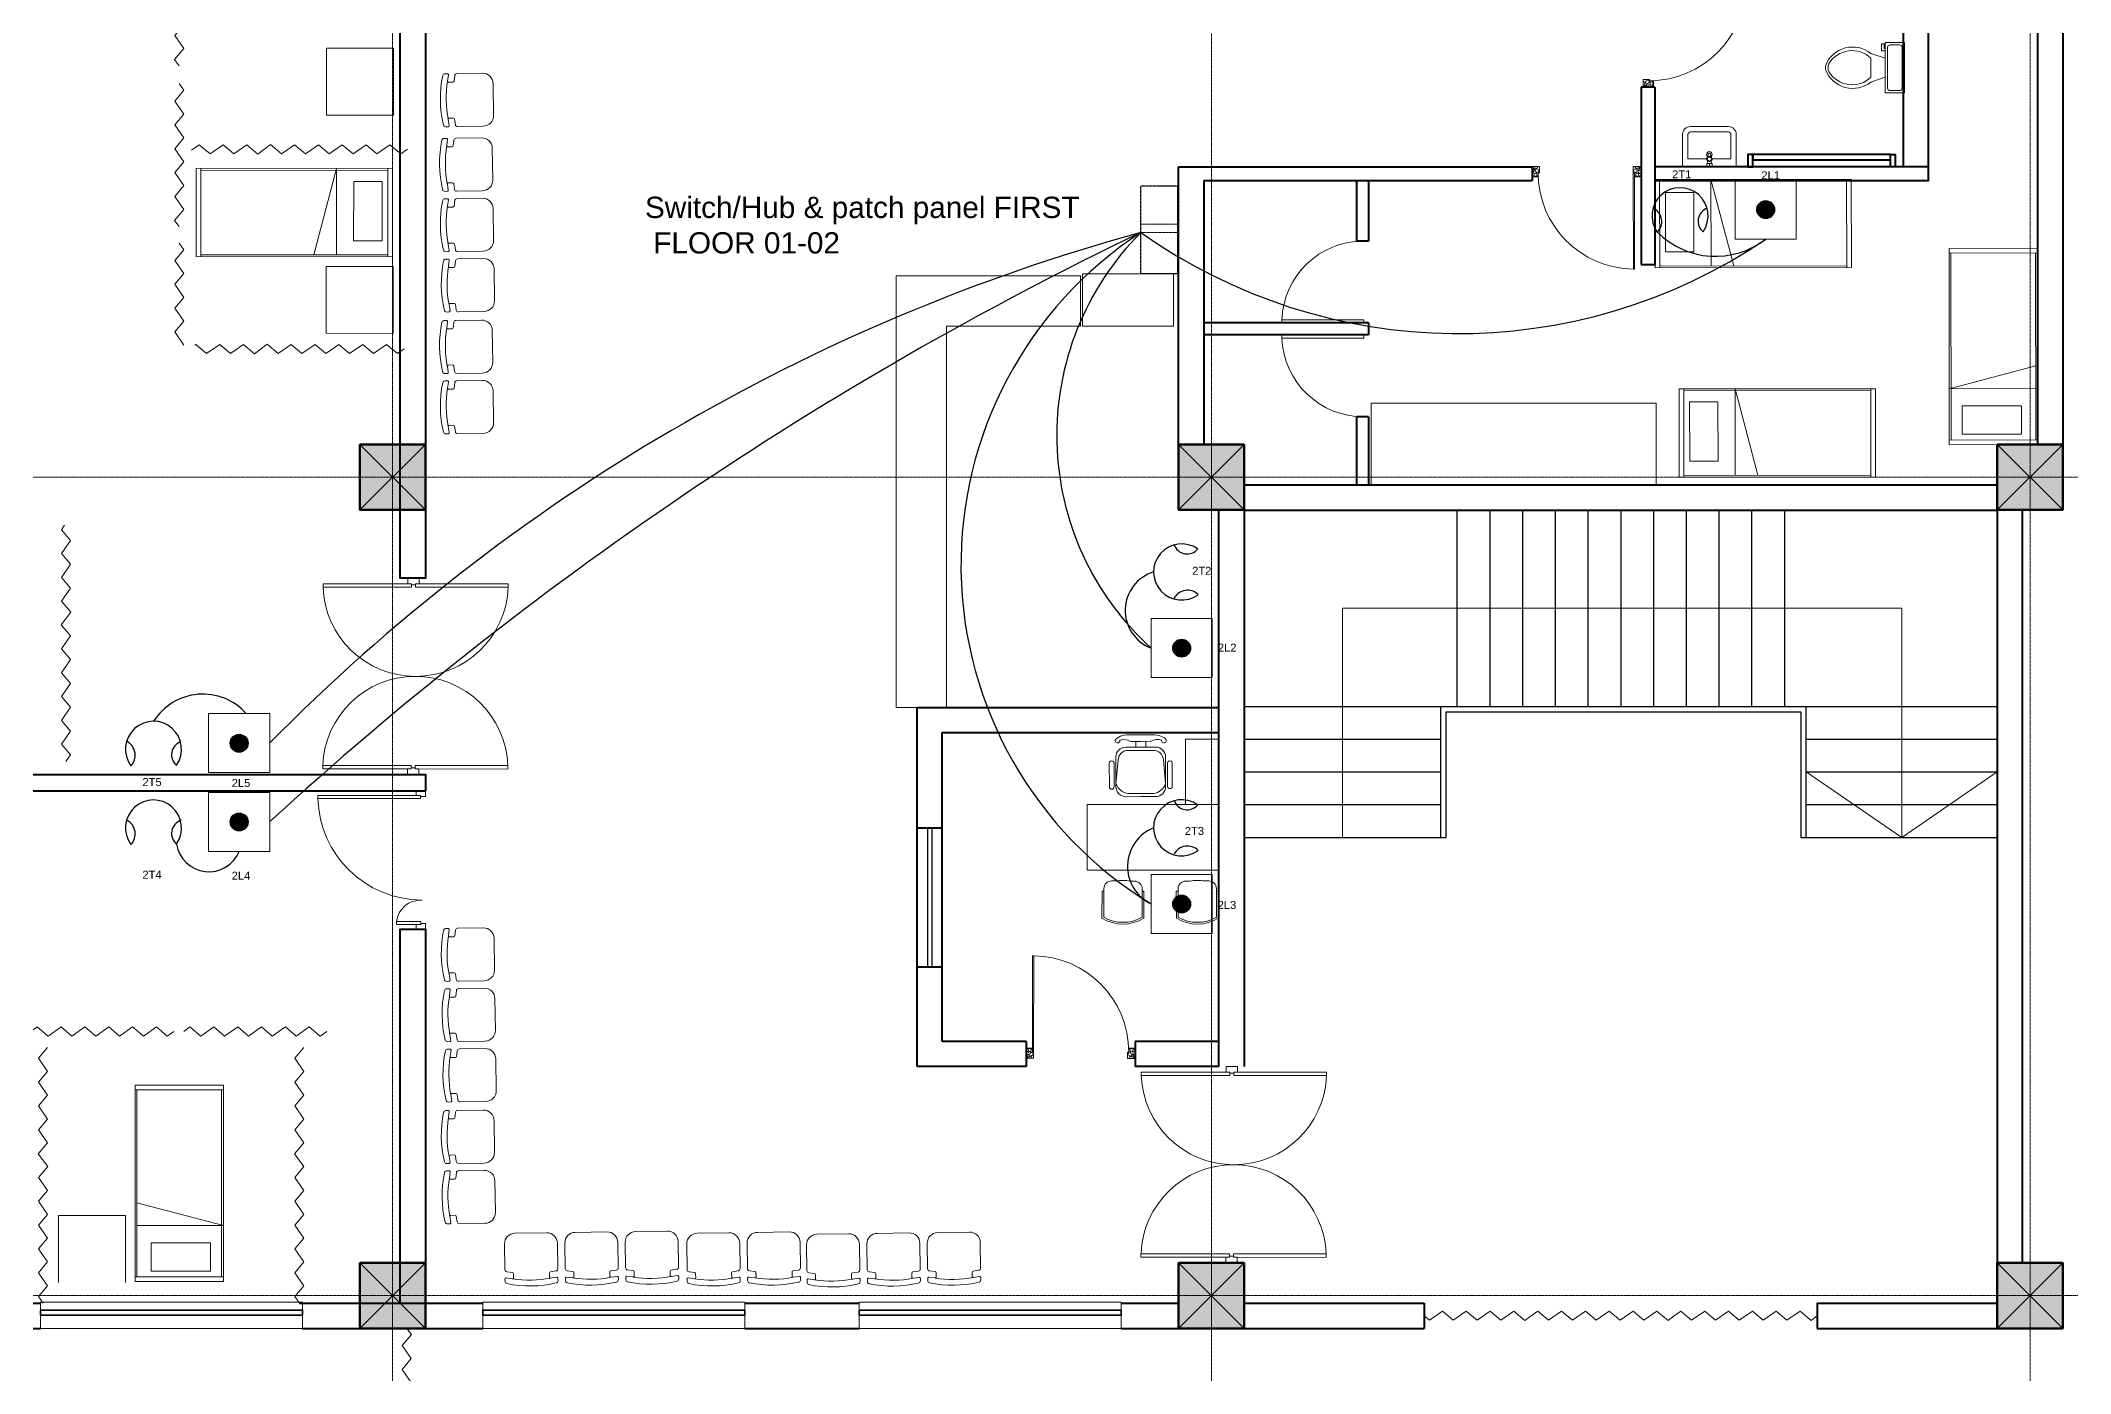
# Model space of a CAD drawing. Header units: millimetres. Extents: x 2402294 to 3337895, y 3394997 to 3969149.
# Drawn here: x 2511335 to 2529930, y 3749619 to 3761833 of the extents above; entities that cross this region are included whole.
import ezdxf

# ---------------------------------------------------------------- set-up
doc = ezdxf.new("R2010")
doc.units = ezdxf.units.MM
doc.header["$MEASUREMENT"] = 0
doc.linetypes.add('CENTER', pattern=[2, 1.25, -0.25, 0.25, -0.25])
doc.linetypes.add('DASHED', pattern=[0.75, 0.5, -0.25])
for name, color, linetype, lineweight in [('0newfurnture', 30, 'Continuous', 15), ('centreline', 52, 'CENTER', 5), ('Column-0.5', 14, 'Continuous', 50), ('door', 41, 'Continuous', 5), ('Door Opening-0.09', 253, 'Continuous', 9), ('elect text', 2, 'Continuous', 50), ('furniture', 34, 'Continuous', 15), ('Furniture Hospital-0.09', 44, 'Continuous', 9), ('Hatch', 9, 'Continuous', 9), ('hidden lines', 205, 'DASHED', 5), ('LAN', 60, 'Continuous', 25), ('Sill Level', 140, 'Continuous', 20), ('stairs', 6, 'Continuous', 25), ('Telephone points', 53, 'Continuous', 15), ('WALL 0.2', 7, 'Continuous', 20), ('wall 0.4', 7, 'Continuous', 40), ('WINDOW', 152, 'Continuous', 30), ('Windows Plan', 152, 'Continuous', 35)]:
    doc.layers.add(name, color=color, linetype=linetype, lineweight=lineweight)
doc.layers.add('LAN Switch', color=110, linetype='CENTER')
doc.styles.get("Standard").update_dxf_attribs({"font": 'arial.ttf'})
doc.linetypes.add('ZIGZAG', pattern='A,0.0001,-0.2,[131,ltypeshp.shx,S=0.2,R=0,X=-0.2,Y=0],-0.4,[131,ltypeshp.shx,S=0.2,R=180,X=0.2,Y=0],-0.2', length=0.8001)

# ---------------------------------------------------------------- blocks, each defined once
blk = doc.blocks.new('2ft column')
at = {"layer": 'Hatch', "ltscale": 5}
h = blk.add_hatch(color=256, dxfattribs=at)
h.dxf.hatch_style = 1
h.paths.add_polyline_path([(2207385, 4176559), (2207985, 4176559), (2207985, 4175959), (2207385, 4175959)])
at = {"layer": 'Column-0.5', "ltscale": 5}
blk.add_lwpolyline([(2207385, 4176559), (2207985, 4176559), (2207985, 4175959), (2207385, 4175959)], close=True, dxfattribs=at)
at = {"layer": 'Defpoints', "ltscale": 5}
for points in [[(2207985, 4176559), (2207385, 4175959)], [(2207985, 4175959), (2207385, 4176559)]]:
    blk.add_lwpolyline(points, dxfattribs=at)
blk = doc.blocks.new('main grid')
at = {"layer": 'centreline', "ltscale": 5}
for p, q in [((2526411, 4018930), (2526411, 3987284)), ((2533911, 4018930), (2533911, 3991299)), ((2541411, 4018930), (2541411, 3976624)), ((2559988, 4003672), (2515645, 4003672)), ((2559388, 3996172), (2515045, 3996172)), ((2559988, 3996172), (2515645, 3996172))]:
    blk.add_line(p, q, dxfattribs=at)
at = {"layer": 'Hatch'}
for p in [(318726, -172587), (326226, -172587), (333726, -172587), (318726, -180087), (326226, -180087), (333726, -180087)]:
    blk.add_blockref('2ft column', p, dxfattribs=at)
blk = doc.blocks.new('MAIN DOOR')
at = {"layer": 'door', "ltscale": 1000}
for points in [[(2313.47, 188.53), (2347.4, 188.53), (2347.4, 187.28), (2313.47, 187.28)], [(2381.32, 188.53), (2348.88, 188.53), (2348.88, 187.28), (2381.32, 187.28)]]:
    blk.add_lwpolyline(points, close=True, dxfattribs=at)
for points in [[(2346.08, 190.6), (2346.08, 188.53)], [(2348.88, 188.12), (2347.4, 188.12), (2347.4, 188.53), (2346.08, 188.53), (2346.08, 190.6), (2350.2, 190.6)], [(2347.4, 188.12), (2348.88, 188.12), (2348.88, 188.53), (2350.2, 188.53), (2350.2, 190.6), (2346.08, 190.6)], [(2350.2, 190.6), (2350.2, 188.53)], [(2313.41, 120.66), (2347.33, 120.66), (2347.33, 121.91), (2313.41, 121.91), (2313.41, 120.66)], [(2348.82, 121.07), (2347.33, 121.07), (2347.33, 120.66), (2346.01, 120.66), (2346.01, 118.6), (2350.14, 118.6)], [(2347.33, 121.07), (2348.82, 121.07), (2348.82, 120.66), (2350.14, 120.66), (2350.14, 118.6), (2346.01, 118.6)], [(2346.01, 118.6), (2346.01, 120.66)], [(2381.26, 120.66), (2348.82, 120.66), (2348.82, 121.91), (2381.26, 121.91), (2381.26, 120.66)], [(2350.14, 118.6), (2350.14, 120.66)]]:
    blk.add_lwpolyline(points, dxfattribs=at)
at = {"layer": 'Door Opening-0.09', "ltscale": 1000}
for centre, radius, start, end in [((2347.4, 188.53), 33.94, 182.11678, 357.88255), ((2347.33, 120.66), 33.95, 2.11669, 177.88264)]:
    blk.add_arc(centre, radius, start, end, dxfattribs=at)
at = {"layer": 'WINDOW', "ltscale": 5}
blk.add_line((2350.14, 190.6), (2350.14, 190.6), dxfattribs=at)
blk = doc.blocks.new('BED')
at = {"layer": 'Furniture Hospital-0.09'}
for p, q in [((-2.12, 0.475), (-2.12, -0.475)), ((-2.12, -0.475), (-2.12, 0.475)), ((-0.008, 0.475), (-2.12, 0.475)), ((-2.07, 0.475), (-2.07, -0.475)), ((-0.058, 0.455), (-2.07, 0.455)), ((-0.855, -0.455), (-0.61, 0.475)), ((-0.61, 0.475), (-0.61, -0.455)), ((-0.058, -0.475), (-0.058, 0.475)), ((-0.008, -0.475), (-0.008, 0.475)), ((-0.425, 0.336), (-0.426, -0.303)), ((-0.425, 0.336), (-0.121, 0.336)), ((-0.121, -0.303), (-0.121, 0.336)), ((-0.426, -0.303), (-0.121, -0.303)), ((-2.12, -0.475), (-0.008, -0.475)), ((-2.07, -0.455), (-0.058, -0.455))]:
    blk.add_line(p, q, dxfattribs=at)
blk = doc.blocks.new("door 5'")
at = {"layer": 'door', "ltscale": 1000}
for points in [[(2177525, 4317078), (2177525, 4317062), (2177516, 4317062), (2177516, 4317020), (2177473, 4317020), (2177474, 4317105)], [(2177525, 4317062), (2177525, 4317105), (2177474, 4317105), (2177473, 4317020)], [(2177473, 4317020), (2177516, 4317020)], [(2177474, 4317105), (2177516, 4317105)], [(2178697, 4316120), (2178697, 4317060), (2178671, 4317060), (2178671, 4316120), (2178697, 4316120)], [(2178689, 4317076), (2178689, 4317060), (2178697, 4317060), (2178697, 4317018), (2178740, 4317018), (2178740, 4317104)], [(2178689, 4317060), (2178689, 4317104), (2178740, 4317104), (2178740, 4317018)], [(2178740, 4317018), (2178697, 4317018)]]:
    blk.add_lwpolyline(points, dxfattribs=at)
blk.add_lwpolyline([(2177516, 4316839), (2177516, 4317062), (2177543, 4317062), (2177543, 4316839)], close=True, dxfattribs=at)
at = {"layer": 'Door Opening-0.09', "ltscale": 1000}
for centre, radius, start, end in [((2177516, 4317062), 224, 276.6944, 2.344), ((2178697, 4317076), 957, 180.3416, 268.4244)]:
    blk.add_arc(centre, radius, start, end, dxfattribs=at)
at = {"layer": 'WINDOW', "ltscale": 5}
blk.add_line((2177474, 4317104), (2177474, 4317104), dxfattribs=at)
blk = doc.blocks.new('d1')
at = {"layer": 'door'}
for p, q in [((2442.75, 10745.72), (2408.32, 10745.72)), ((2442.75, 10746.15), (2408.33, 10746.15)), ((2408.33, 10746.15), (2408.33, 10745.72))]:
    blk.add_line(p, q, dxfattribs=at)
at = {"layer": 'door', "ltscale": 80}
for points in [[(2445, 10779.7), (2445, 10781.99), (2444.56, 10781.99), (2444.56, 10782.43), (2441.8, 10782.43), (2441.8, 10781.99), (2441.36, 10781.99), (2441.36, 10780.14), (2442.75, 10780.14), (2442.75, 10779.7)], [(2445, 10746.15), (2445, 10743.87), (2444.56, 10743.87), (2444.56, 10743.43), (2441.8, 10743.43), (2441.8, 10743.87), (2441.36, 10743.87), (2441.36, 10745.72), (2442.75, 10745.72), (2442.75, 10746.15)]]:
    blk.add_lwpolyline(points, close=True, dxfattribs=at)
at = {"layer": 'Door Opening-0.09', "ltscale": 80}
blk.add_arc((2442.75, 10745.72), 34.42, 90, 179.27403, dxfattribs=at)
at = {"layer": 'hidden lines'}
for centre, radius, start, end in [((2441.64, 10791.37), 9.82, 268.39858, 287.31577), ((2441.38, 10784.76), 4.22, 269.78991, 318.96751), ((2444.33, 10781.34), 2.81, 166.46517, 205.18019), ((2445.01, 10781.68), 2.48, 162.46714, 233.24176), ((2441.57, 10782.05), 3, 308.46813, 358.9527), ((2445.46, 10782.07), 1.81, 168.64751, 255.23191), ((2441.64, 10734.49), 9.82, 72.68423, 91.60142), ((2441.38, 10741.1), 4.22, 41.03249, 90.21009), ((2444.33, 10744.52), 2.81, 154.81981, 193.53483), ((2445.01, 10744.18), 2.48, 126.75824, 197.53286), ((2441.57, 10743.81), 3, 1.0473, 51.53187), ((2445.46, 10743.79), 1.81, 104.76809, 191.35249)]:
    blk.add_arc(centre, radius, start, end, dxfattribs=at)
blk = doc.blocks.new('BCHAIR')
at = {"layer": 'Furniture Hospital-0.09'}
for p, q in [((-0.15, 0), (0.15, 0)), ((-0.25, -0.1), (-0.25, -0.342)), ((0.25, -0.1), (0.25, -0.342)), ((-0.179, -0.369), (-0.232, -0.362)), ((-0.17, -0.379), (-0.17, -0.419)), ((0.17, -0.379), (0.17, -0.419)), ((0.179, -0.369), (0.232, -0.362)), ((-0.25, -0.431), (-0.25, -0.454)), ((-0.239, -0.421), (-0.181, -0.429)), ((0.239, -0.421), (0.181, -0.429)), ((0.25, -0.431), (0.25, -0.454))]:
    blk.add_line(p, q, dxfattribs=at)
for centre, radius, start, end in [((-0.15, -0.1), 0.1, 90, 180), ((0.15, -0.1), 0.1, 360, 90), ((-0.23, -0.342), 0.02, 180, 262.875), ((-0.18, -0.379), 0.01, 0, 82.875), ((0.18, -0.379), 0.01, 97.125, 180), ((0.23, -0.342), 0.02, 277.125, 360), ((-0.24, -0.431), 0.01, 82.875, 180), ((-0.23, -0.454), 0.02, 180, 257.4986), ((0, 0.583), 1.083, 257.4986, 282.5014), ((-0.18, -0.419), 0.01, 262.875, 0), ((0, 0.594), 1.039, 259.9886, 280.0345), ((0.18, -0.419), 0.01, 180, 277.125), ((0.23, -0.454), 0.02, 282.5014, 0), ((0.24, -0.431), 0.01, 0, 97.125)]:
    blk.add_arc(centre, radius, start, end, dxfattribs=at)
blk = doc.blocks.new('IP1')
at = {"layer": 'WALL 0.2', "ltscale": 5}
for points in [[(2535111, 3946693), (2535111, 3948793), (2539161, 3948793)], [(2539161, 3948793), (2540236, 3948793), (2540236, 3946693)], [(2539361, 3947293), (2540236, 3946693), (2541111, 3947293)]]:
    blk.add_lwpolyline(points, dxfattribs=at)
blk = doc.blocks.new('26 door')
at = {"layer": 'door'}
blk.add_line((42654.7, -717.83), (42654.7, -716.68), dxfattribs=at)
at = {"layer": 'door', "ltscale": 5}
blk.add_lwpolyline([(42654.7, -716.68), (42684.73, -716.68), (42684.73, -717.83), (42654.7, -717.83)], dxfattribs=at)
at = {"layer": 'Door Opening-0.09'}
blk.add_arc((42654.79, -717.79), 29.96, 2.13581, 90.17937, dxfattribs=at)
blk = doc.blocks.new('Toilet - top')
at = {"layer": 'Furniture Hospital-0.09'}
for p, q in [((-8, -8.5), (-8, -8)), ((-7, -8), (-7, -9.5)), ((-4, -8), (-6, -14)), ((4, -8), (6, -14)), ((9.5, -6), (9.5, -2)), ((-10, -8.5), (-8, -8.5)), ((-10, -9.5), (-10, -8.5)), ((-7, -9.5), (-10, -9.5)), ((4, -14), (-4, -14))]:
    blk.add_line(p, q, dxfattribs=at)
blk.add_lwpolyline([(10.5, -8), (10.5, 0), (-10.5, 0), (-10.5, -8)], close=True, dxfattribs=at)
for points in [[(-9.5, -2), (-9.5, -6)], [(8.5, -1), (-8.5, -1)], [(-8.5, -7), (8.5, -7)]]:
    blk.add_lwpolyline(points, dxfattribs=at)
for centre, radius, start, end in [((-8.62, -1.88), 0.884, 81.8699, 188.1301), ((-8.62, -6.12), 0.884, 171.8699, 278.1301), ((8.62, -1.88), 0.884, 351.8699, 98.1301), ((8.62, -6.12), 0.884, 261.8699, 8.1301), ((3.52, -21.58), 12.17, 141.46911, 247.97143), ((4.2, -21.82), 11.33, 136.36773, 238.94682), ((-3.52, -21.58), 12.17, 292.02843, 38.53071), ((-4.2, -21.82), 11.33, 301.05301, 43.63209), ((0, -27.88), 4, 245.73182, 294.26817), ((0, -29), 4, 254.86053, 285.13947)]:
    blk.add_arc(centre, radius, start, end, dxfattribs=at)
blk = doc.blocks.new('TAP')
at = {"layer": 'Furniture Hospital-0.09', "linetype": 'Continuous'}
for p, q in [((0, 38), (0, -38)), ((5, 38), (0, 38)), ((5, 38), (5, -38)), ((30, 25), (5, 25)), ((30, 0), (5, 0)), ((30, 25), (30, -25)), ((56, 16), (30, 16)), ((51, 7), (48, 8)), ((59, 19), (57, 22)), ((73, 24), (73, 27)), ((88, 20), (89, 22)), ((97, 15), (125, 12)), ((97, 8), (100, 9)), ((5, -38), (0, -38)), ((30, -25), (5, -25)), ((56, -16), (30, -16)), ((51, -8), (48, -9)), ((60, -20), (58, -22)), ((74, -24), (74, -27)), ((88, -19), (90, -22)), ((97, -7), (100, -8)), ((97, -15), (125, -12))]:
    blk.add_line(p, q, dxfattribs=at)
for radius in [21.2, 19.7]:
    blk.add_circle((74, 0), radius, dxfattribs=at)
for centre, radius, start, end in [((74, 0), 27.2, 163.0512, 199.0512), ((74, 0), 24.2, 127.0512, 163.0512), ((74, 0), 27.2, 91.0512, 127.0512), ((74, 0), 24.2, 55.0512, 91.0512), ((74, 0), 27.2, 19.0512, 55.0512), ((74, 0), 24.2, 343.0512, 19.0512), ((95, 0), 32.6, 337.45, 22.55), ((74, 0), 24.2, 199.0512, 235.0512), ((74, 0), 27.2, 235.0512, 271.0512), ((74, 0), 24.2, 271.0512, 307.0512), ((74, 0), 27.2, 307.0512, 343.0512)]:
    blk.add_arc(centre, radius, start, end, dxfattribs=at)
blk = doc.blocks.new('bazin')
at = {"layer": '0newfurnture', "ltscale": 5}
for p, q in [((2434577, 4011590), (2435069, 4011590)), ((2434577, 4011295), (2434577, 4011590)), ((2434626, 4011295), (2434626, 4011516)), ((2434626, 4011516), (2434799, 4011516)), ((2434847, 4011516), (2435020, 4011516)), ((2435020, 4011516), (2435020, 4011295)), ((2435069, 4011590), (2435069, 4011295)), ((2434996, 4011270), (2434651, 4011270)), ((2434996, 4011221), (2434651, 4011221))]:
    blk.add_line(p, q, dxfattribs=at)
blk.add_circle((2434823, 4011477), 25.6, dxfattribs=at)
for centre, radius, start, end in [((2434651, 4011295), 73.8, 180, 270), ((2434651, 4011295), 24.6, 180, 270), ((2434996, 4011295), 73.8, 270, 0), ((2434996, 4011295), 24.6, 270, 0)]:
    blk.add_arc(centre, radius, start, end, dxfattribs=at)
at = {"layer": '0newfurnture', "ltscale": 5, "xscale": 0.9842520018725999, "yscale": 0.9842520018725999, "zscale": 0.9842520018725999, "rotation": 270}
blk.add_blockref('TAP', (2434823, 4011590), dxfattribs=at)
blk = doc.blocks.new('ADHIKRIT')
at = {"layer": 'furniture'}
for p, q in [((900, 1351), (0, 1351)), ((0, 1351), (0, -450)), ((0, 741), (0, 1351)), ((900, -450), (900, 1351)), ((1187, 1121), (1153, 1121)), ((1187, 1145), (1558, 1147)), ((1187, 1145), (1187, 1121)), ((1187, 1121), (1545, 1123)), ((-245, 1046), (-569, 1047)), ((-245, 980), (-569, 981)), ((1048, 956), (1048, 1014)), ((-789, 683), (-869, 683)), ((1050, 758), (1050, 711)), ((1050, 700), (1050, 711)), ((1189, 595), (1157, 595)), ((1187, 595), (1187, 571)), ((1187, 571), (1558, 573)), ((1189, 595), (1286, 595)), ((1287, 595), (1545, 597)), ((-789, 547), (-869, 547)), ((-900, 0), (0, 0)), ((-900, -450), (-900, 0)), ((-247, 247), (-571, 248)), ((-247, 182), (-571, 182)), ((1189, 102), (1157, 102)), ((1187, 126), (1558, 124)), ((1187, 102), (1187, 126)), ((1189, 102), (1286, 101)), ((1287, 101), (1545, 100)), ((1048, -260), (1048, -318)), ((1050, -4), (1050, -14)), ((1050, -61), (1050, -14)), ((0, -450), (-900, -450)), ((0, -450), (900, -450)), ((1187, -425), (1153, -425)), ((1187, -425), (1545, -426)), ((1187, -449), (1187, -425)), ((1187, -449), (1558, -450))]:
    blk.add_line(p, q, dxfattribs=at)
for points in [[(-897, 962, 0.207066), (-957, 755), (-957, 615)], [(-885, 900, 0.214578), (-869, 755), (-869, 615)], [(-110, 614), (-109, 818, 0.414214), (-246, 955), (-655, 956, 0.418376), (-789, 820), (-789, 615)], [(-153, 614), (-152, 788, 0.28028), (-288, 955), (-610, 925, 0.418376), (-744, 789), (-745, 615)], [(-899, 268, -0.207066), (-958, 476), (-957, 615)], [(-886, 330, -0.214578), (-870, 475), (-869, 615)], [(-110, 614), (-110, 409, -0.414214), (-247, 273), (-656, 274, -0.418376), (-790, 410), (-789, 615)], [(-153, 614), (-153, 440, -0.28028), (-290, 273), (-612, 304, -0.418376), (-745, 441), (-745, 615)]]:
    blk.add_lwpolyline(points, format="xyb", dxfattribs=at)
for centre, radius, start, end in [((1154, 1015), 106, 90.3083, 180.3083), ((1203, 1157), 39.5, 294.3355, 296.5711), ((1099, 860), 518, 329.4756, 30.5244), ((1099, 860), 542, 328.0257, 31.9845), ((-881, 933), 33.3, 262.3354, 120.0474), ((-569, 1014), 32.9, 89.8702, 269.8702), ((-245, 1013), 32.9, 269.8702, 89.8702), ((1753, 864), 711, 172.5908, 188.6233), ((1157, 701), 106, 180.3083, 270.3083), ((-882, 297), 33.3, 239.693, 97.4051), ((-571, 215), 32.9, 89.8702, 269.8702), ((-253, 214), 33.4, 280.4483, 79.5122), ((1157, -4), 106, 89.6917, 179.6917), ((1099, -163), 518, 329.4756, 30.5244), ((1099, -163), 542, 328.0155, 31.9743), ((1753, -168), 711, 171.3767, 187.4092), ((1154, -319), 106, 179.6917, 269.6917), ((1203, -461), 39.5, 63.4289, 65.6645)]:
    blk.add_arc(centre, radius, start, end, dxfattribs=at)
blk = doc.blocks.new('w1')
at = {"layer": 'Sill Level'}
blk.add_lwpolyline([(2460641, 3827503), (2460641, 3825103), (2460401, 3825103), (2460401, 3827503)], close=True, dxfattribs=at)
at = {"layer": 'Windows Plan'}
blk.add_lwpolyline([(2460521, 3825103), (2460521, 3827503), (2460473, 3827503), (2460473, 3825103)], close=True, dxfattribs=at)
blk = doc.blocks.new('lan')
at = {"layer": 'LAN', "ltscale": 3}
blk.add_hatch(color=256, dxfattribs=at).paths.add_polyline_path([(904043, -140861, 1), (904135, -140861, 1)])
at = {"layer": 'LAN', "lineweight": 20, "ltscale": 3}
blk.add_lwpolyline([(903933, -140711), (904245, -140711), (904245, -141012), (903933, -141012)], close=True, dxfattribs=at)
at = {"layer": 'LAN', "ltscale": 3}
blk.add_circle((904089, -140861), 45.6, dxfattribs=at)
blk = doc.blocks.new('tel')
at = {"layer": 'Telephone points', "lineweight": 30}
for centre, radius, start, end in [((904092, -135999), 143, 145.3092, 35.8587), ((903930, -135971), 70.1, 289.0836, 50.6504), ((904263, -135969), 78, 135.7922, 242.2322)]:
    blk.add_arc(centre, radius, start, end, dxfattribs=at)
blk = doc.blocks.new('SWITCH')
at = {"layer": 'LAN Switch', "lineweight": 5}
for p, q in [((-288569, 3980926), (-288569, 3981405)), ((-288460, 3980925), (-288460, 3981404))]:
    blk.add_line(p, q, dxfattribs=at)
at = {"layer": 'LAN Switch', "lineweight": 30}
blk.add_lwpolyline([(-289109, 3980926), (-289109, 3981405), (-287961, 3981405), (-287961, 3980926)], close=True, dxfattribs=at)

msp = doc.modelspace()

# ---------------------------------------------------------------- linework, layer by layer
at = {"layer": 'Furniture Hospital-0.09'}
for p, q in [((2520859.8, 3759676.2), (2519173.6, 3759676.2)), ((2519173.6, 3759676.2), (2519173.6, 3755720.8)), ((2520859.8, 3759216.2), (2520859.8, 3759676.2)), ((2520859.8, 3759216.2), (2519633.6, 3759216.2)), ((2519633.6, 3759216.2), (2519633.6, 3755720.8)), ((2519173.6, 3755720.8), (2521759.8, 3755720.8))]:
    msp.add_line(p, q, dxfattribs=at)
for points in [[(2513953.6, 3761150.3), (2513954.4, 3761763.6), (2514567.7, 3761762.8), (2514566.9, 3761149.5)], [(2513951.1, 3759150.3), (2513951.8, 3759763.6), (2514565.2, 3759762.8), (2514564.4, 3759149.5)], [(2520879.2, 3759216.2), (2521712.8, 3759216.2), (2521712.8, 3759696.8), (2520879.2, 3759696.8)], [(2523525.5, 3757761.2), (2526134.5, 3757761.2), (2526134.5, 3758510.4), (2523525.5, 3758510.4)]]:
    msp.add_lwpolyline(points, close=True, dxfattribs=at)
msp.add_lwpolyline([(2511498.7, 3750453.1), (2511498.7, 3751066.5), (2512112, 3751066.5), (2512112, 3750453.1)], dxfattribs=at)
at = {"layer": 'LAN', "ltscale": 5}
for centre, radius, start, end in [((2526139.8, 3742872), 17840.2, 105.35738, 135.41824), ((2535721.3, 3730338.6), 32999.1, 115.69219, 132.48668), ((2523406.8, 3757027.6), 3640.7, 123.16665, 238.5725), ((2523273.6, 3758214.9), 2629.6, 134.97282, 227.83644), ((2524321.2, 3764167), 5018.8, 234.61667, 304.14475), ((2526678, 3760608.5), 752.3, 224.98679, 307.70833), ((2521639.7, 3756610.9), 369.2, 106.9753, 249.17774), ((2512821.3, 3755310.4), 533.5, 41.74831, 147.86619), ((2521674.8, 3754264.9), 382, 111.96708, 244.18595), ((2512876.4, 3754514), 298.9, 188.51061, 338.02545)]:
    msp.add_arc(centre, radius, start, end, dxfattribs=at)
at = {"layer": 'stairs', "ltscale": 5}
for points in [[(2524309.8, 3757531.2), (2524309.8, 3755731.2)], [(2524609.8, 3757531.2), (2524609.8, 3755731.2)], [(2524909.8, 3757531.2), (2524909.8, 3755731.2)], [(2525209.8, 3757531.2), (2525209.8, 3755731.2)], [(2525509.8, 3757531.2), (2525509.8, 3755731.2)], [(2525809.8, 3757531.2), (2525809.8, 3755731.2)], [(2526109.8, 3757531.2), (2526109.8, 3755731.2)], [(2526409.8, 3757531.2), (2526409.8, 3755731.2)], [(2526709.8, 3757531.2), (2526709.8, 3755731.2)], [(2527009.8, 3757531.2), (2527009.8, 3755731.2)], [(2527309.8, 3757531.2), (2527309.8, 3755731.2)], [(2522359.8, 3755731.2), (2529259.8, 3755731.2)], [(2524159.8, 3755731.2), (2524159.8, 3754531.2), (2524209.8, 3754531.2), (2524209.8, 3755681.2), (2527459.8, 3755681.2), (2527459.8, 3754531.2), (2527509.8, 3754531.2), (2527509.8, 3755731.2)], [(2522359.8, 3755431.2), (2524159.8, 3755431.2)], [(2527509.8, 3755431.2), (2529259.8, 3755431.2)], [(2522359.8, 3755131.2), (2524159.8, 3755131.2)], [(2527509.8, 3755131.2), (2529259.8, 3755131.2)], [(2522359.8, 3754831.2), (2524159.8, 3754831.2)], [(2527509.8, 3754831.2), (2529259.8, 3754831.2)], [(2522359.8, 3754531.2), (2524159.8, 3754531.2)], [(2527509.8, 3754531.2), (2529259.8, 3754531.2)]]:
    msp.add_lwpolyline(points, dxfattribs=at)
at = {"layer": 'WALL 0.2', "ltscale": 5}
for points in [[(2519365.2, 3754615.3), (2519365.2, 3753343)], [(2519595.2, 3753343), (2519595.2, 3754615.3)]]:
    msp.add_lwpolyline(points, dxfattribs=at)
at = {"layer": 'wall 0.4', "ltscale": 5}
for p, q in [((2529629.8, 3765031.2), (2529629.8, 3758131.2)), ((2529859.8, 3765031.2), (2529859.8, 3758131.2)), ((2528399.9, 3760676.2), (2528399.8, 3762406.2)), ((2528629.9, 3760676.2), (2528629.8, 3762406.2)), ((2525998.8, 3761406.2), (2525998.8, 3759780.4)), ((2526123.8, 3761406.2), (2525998.8, 3761406.2)), ((2526123.8, 3761406.2), (2526123.8, 3759780.4)), ((2521759.8, 3758131.2), (2521759.8, 3760676.2)), ((2521759.8, 3760676.2), (2524998.8, 3760676.2)), ((2524998.8, 3760676.2), (2524998.8, 3760551.2)), ((2526123.8, 3760684.3), (2526123.8, 3760559.3)), ((2521989.8, 3760551.2), (2521989.8, 3758131.2)), ((2521989.8, 3760551.2), (2524998.8, 3760551.2)), ((2523389.8, 3760551.2), (2523389.8, 3759996.2)), ((2523499.8, 3760551.2), (2523499.8, 3759996.2)), ((2523499.8, 3759996.2), (2523389.8, 3759996.2)), ((2525998.8, 3759780.4), (2526123.8, 3759780.4)), ((2523499.8, 3759246.2), (2521989.8, 3759246.2)), ((2523499.8, 3759246.2), (2523499.8, 3759136.2)), ((2523499.8, 3759136.2), (2521989.8, 3759136.2)), ((2523389.8, 3758389), (2523389.8, 3757761.2)), ((2523499.8, 3758386.2), (2523389.8, 3758386.2)), ((2523499.8, 3758386.2), (2523499.8, 3757761.2)), ((2522359.8, 3757761.2), (2529259.8, 3757761.2)), ((2522129.8, 3752431.2), (2522129.8, 3757531.2)), ((2522359.8, 3757531.2), (2522359.8, 3752431.2)), ((2519365.2, 3755720.8), (2522129.8, 3755720.8)), ((2519365.2, 3752431.2), (2519365.2, 3755720.8)), ((2519595.2, 3755490.8), (2522129.8, 3755490.8)), ((2519595.2, 3752661.2), (2519595.2, 3755490.8)), ((2520362.5, 3752661.2), (2519595.2, 3752661.2)), ((2520362.5, 3752661.2), (2520362.5, 3752431.2)), ((2522129.8, 3752661.2), (2521362.5, 3752661.2)), ((2521362.5, 3752661.2), (2521362.5, 3752431.2)), ((2520362.5, 3752431.2), (2519365.2, 3752431.2)), ((2522129.8, 3752431.2), (2521362.5, 3752431.2)), ((2510284.8, 3750261.2), (2511334.8, 3750261.2)), ((2513705.3, 3750261.2), (2515384.8, 3750261.2)), ((2517784.8, 3750261.2), (2518834.8, 3750261.2)), ((2521234.8, 3750261.2), (2521759.8, 3750261.2)), ((2522359.8, 3750261.2), (2524009.8, 3750261.2)), ((2524009.8, 3750261.2), (2524009.8, 3750031.2)), ((2527609.8, 3750261.2), (2529259.8, 3750261.2)), ((2527609.8, 3750261.2), (2527609.8, 3750031.2)), ((2510284.8, 3750031.2), (2511334.8, 3750031.2)), ((2513734.8, 3750031.2), (2515384.8, 3750031.2)), ((2517784.8, 3750031.2), (2518834.8, 3750031.2)), ((2521234.8, 3750031.2), (2521759.8, 3750031.2))]:
    msp.add_line(p, q, dxfattribs=at)
for points in [[(2514859.8, 3765331.2), (2514859.8, 3756906.7), (2514629.8, 3756906.7), (2514629.8, 3765631.2)], [(2526123.8, 3760551.2), (2528629.9, 3760551.2), (2528629.9, 3760676.2), (2526123.8, 3760676.2)], [(2522359.8, 3757531.2), (2529259.8, 3757531.2)], [(2529259.8, 3757531.2), (2529259.8, 3750631.2)], [(2529259.8, 3757531.2), (2529259.8, 3750631.2)], [(2529489.8, 3750631.2), (2529489.8, 3757531.2)], [(2529489.8, 3750631.2), (2529489.8, 3757531.2)], [(2506989.8, 3755106.7), (2514859.8, 3755106.7), (2514859.8, 3754956.7)], [(2506989.8, 3754956.7), (2514859.8, 3754956.7)], [(2519595.2, 3754615.3), (2519365.2, 3754615.3)], [(2514629.8, 3750261.2), (2514629.8, 3753690.2), (2514862.8, 3753690.2)], [(2514859.8, 3753690.2), (2514859.8, 3750261.2)], [(2519595.2, 3753343), (2519365.2, 3753343)], [(2522359.8, 3750031.2), (2524009.8, 3750031.2)], [(2527609.8, 3750031.2), (2529259.8, 3750031.2)]]:
    msp.add_lwpolyline(points, dxfattribs=at)
for points in [[(2527019.6, 3760790.5), (2526975.6, 3760790.5), (2526975.6, 3760676.2), (2527019.6, 3760676.2)], [(2527019.6, 3760741.4), (2528281.2, 3760741.4), (2528281.2, 3760790.5), (2527019.6, 3760790.5)], [(2528281.2, 3760790.5), (2528325.3, 3760790.5), (2528325.3, 3760676.2), (2528281.2, 3760676.2)]]:
    msp.add_lwpolyline(points, close=True, dxfattribs=at)
at = {"layer": 'WINDOW', "linetype": 'ZIGZAG', "lineweight": 20, "ltscale": 0.5}
for points in [[(2512604, 3761602.5), (2512561.6, 3761658.4), (2512646.6, 3761759.4), (2512563.6, 3761879.2), (2512646.6, 3761977.8), (2512563.6, 3762097.6), (2512646.6, 3762196.2), (2512563.6, 3762316), (2512646.6, 3762414.6), (2512563.6, 3762534.4), (2512646.6, 3762632.9), (2512563.6, 3762752.7), (2512646.6, 3762851.3), (2512604, 3762912.8)], [(2512604, 3760129), (2512561.6, 3760184.9), (2512646.6, 3760285.9), (2512563.6, 3760405.7), (2512646.6, 3760504.3), (2512563.6, 3760624.1), (2512646.6, 3760722.7), (2512563.6, 3760842.5), (2512646.6, 3760941.1), (2512563.6, 3761060.9), (2512646.6, 3761159.4), (2512563.6, 3761279.2), (2512646.6, 3761377.8), (2512604, 3761439.3)], [(2512715.9, 3760828.5), (2512788.2, 3760878.6), (2512886.7, 3760795.6), (2513006.6, 3760878.6), (2513105.1, 3760795.6), (2513224.9, 3760878.6), (2513326.1, 3760793.5), (2513440.9, 3760880.6), (2513541.9, 3760795.6), (2513661.7, 3760878.6), (2513760.3, 3760795.6), (2513880.1, 3760878.6), (2513978.7, 3760795.6), (2514098.5, 3760878.6), (2514197.1, 3760795.6), (2514316.9, 3760878.6), (2514415.4, 3760795.6), (2514535.2, 3760878.6), (2514633.8, 3760795.6), (2514695.3, 3760838.2)], [(2512646.6, 3759042.9), (2512563.6, 3759162.8), (2512646.6, 3759261.3), (2512563.6, 3759381.1), (2512646.6, 3759479.7), (2512563.6, 3759599.5), (2512646.6, 3759698.1), (2512563.6, 3759817.9), (2512646.6, 3759916.5), (2512604, 3759978)], [(2512748.8, 3759042.7), (2512757.2, 3759048.5), (2512855.8, 3758965.6), (2512975.6, 3759048.5), (2513074.2, 3758965.6), (2513194, 3759048.5), (2513295.1, 3758963.4), (2513409.9, 3759050.6), (2513510.9, 3758965.6), (2513630.7, 3759048.5), (2513729.3, 3758965.6), (2513849.1, 3759048.5), (2513947.7, 3758965.6), (2514067.5, 3759048.5), (2514166.1, 3758965.6), (2514285.9, 3759048.5), (2514384.5, 3758965.6), (2514504.3, 3759048.5), (2514602.9, 3758965.6), (2514664.4, 3759008.2)], [(2511555.3, 3757393.1), (2511525.8, 3757350.5), (2511608.7, 3757251.9), (2511525.8, 3757132.1), (2511608.7, 3757033.5), (2511525.8, 3756913.7), (2511608.7, 3756815.2), (2511525.8, 3756695.4), (2511610.9, 3756594.2), (2511523.7, 3756479.4), (2511608.7, 3756378.4), (2511525.8, 3756258.6), (2511608.7, 3756160), (2511525.8, 3756040.2), (2511608.7, 3755941.6), (2511525.8, 3755821.8), (2511608.7, 3755723.2), (2511525.8, 3755603.4), (2511608.7, 3755504.8), (2511525.8, 3755385), (2511608.7, 3755286.5), (2511566.1, 3755225)], [(2511246.2, 3752753.1), (2511302.1, 3752795.6), (2511403.1, 3752710.6), (2511522.9, 3752793.5), (2511621.5, 3752710.6), (2511741.3, 3752793.5), (2511839.8, 3752710.6), (2511959.6, 3752793.5), (2512058.2, 3752710.6), (2512178, 3752793.5), (2512276.6, 3752710.6), (2512396.4, 3752793.5), (2512495, 3752710.6), (2512556.5, 3752753.1)], [(2512645.7, 3752753.1), (2512701.6, 3752795.6), (2512802.6, 3752710.6), (2512922.4, 3752793.5), (2513021, 3752710.6), (2513140.8, 3752793.5), (2513239.3, 3752710.6), (2513359.1, 3752793.5), (2513457.7, 3752710.6), (2513577.5, 3752793.5), (2513676.1, 3752710.6), (2513795.9, 3752793.5), (2513894.5, 3752710.6), (2513956, 3752753.1)], [(2511397.7, 3752605.1), (2511314.7, 3752506.6), (2511397.7, 3752386.8), (2511314.7, 3752288.2), (2511397.7, 3752168.4), (2511314.7, 3752069.8), (2511397.7, 3751950), (2511314.7, 3751851.4), (2511397.7, 3751731.6), (2511312.6, 3751630.5), (2511399.7, 3751515.6), (2511314.7, 3751414.6), (2511397.7, 3751294.8), (2511314.7, 3751196.3), (2511397.7, 3751076.5), (2511314.7, 3750977.9), (2511397.7, 3750858.1), (2511314.7, 3750759.5), (2511397.7, 3750639.7), (2511314.7, 3750541.1), (2511397.7, 3750421.3), (2511314.7, 3750322.7), (2511357.3, 3750261.2)], [(2513745.7, 3752605.1), (2513662.7, 3752506.6), (2513745.7, 3752386.8), (2513662.7, 3752288.2), (2513745.7, 3752168.4), (2513662.7, 3752069.8), (2513745.7, 3751950), (2513662.7, 3751851.4), (2513745.7, 3751731.6), (2513660.6, 3751630.5), (2513747.7, 3751515.6), (2513662.7, 3751414.6), (2513745.7, 3751294.8), (2513662.7, 3751196.3), (2513745.7, 3751076.5), (2513662.7, 3750977.9), (2513745.7, 3750858.1), (2513662.7, 3750759.5), (2513745.7, 3750639.7), (2513662.7, 3750541.1), (2513745.7, 3750421.3), (2513662.7, 3750322.7), (2513705.3, 3750261.2)], [(2524989.2, 3750146.2), (2524933.3, 3750103.8), (2524832.3, 3750188.8), (2524712.5, 3750105.8), (2524613.9, 3750188.8), (2524494.1, 3750105.8), (2524395.5, 3750188.8), (2524275.7, 3750105.8), (2524177.1, 3750188.8), (2524057.3, 3750105.8), (2524009.8, 3750145.9)], [(2526299.5, 3750146.2), (2526243.6, 3750103.8), (2526142.6, 3750188.8), (2526022.8, 3750105.8), (2525924.2, 3750188.8), (2525804.4, 3750105.8), (2525705.8, 3750188.8), (2525586, 3750105.8), (2525487.5, 3750188.8), (2525367.7, 3750105.8), (2525269.1, 3750188.8), (2525149.3, 3750105.8), (2525050.7, 3750188.8), (2524989.2, 3750146.2)], [(2527609.8, 3750146.2), (2527553.9, 3750103.8), (2527452.9, 3750188.8), (2527333.1, 3750105.8), (2527234.5, 3750188.8), (2527114.7, 3750105.8), (2527016.1, 3750188.8), (2526896.3, 3750105.8), (2526797.8, 3750188.8), (2526678, 3750105.8), (2526579.4, 3750188.8), (2526459.6, 3750105.8), (2526361, 3750188.8), (2526299.5, 3750146.2)], [(2514690.5, 3750031.2), (2514732.9, 3749975.3), (2514647.9, 3749874.3), (2514730.8, 3749754.5), (2514647.9, 3749655.9), (2514730.8, 3749536.1), (2514647.9, 3749437.6), (2514730.8, 3749317.8), (2514647.9, 3749219.2), (2514730.8, 3749099.4), (2514647.9, 3749000.8), (2514730.8, 3748881), (2514647.9, 3748782.4), (2514690.5, 3748720.9)]]:
    msp.add_lwpolyline(points, dxfattribs=at)
at = {"layer": 'WINDOW', "ltscale": 5}
for points in [[(2519462.4, 3753343), (2519462.4, 3754615.3)], [(2519503.9, 3753343), (2519503.9, 3754615.3)]]:
    msp.add_lwpolyline(points, dxfattribs=at)

# ---------------------------------------------------------------- block references
at = {"layer": '0newfurnture', "xscale": -1, "rotation": 180}
msp.add_blockref('bazin', (91799.4, 7772266.5), dxfattribs=at)
at = {"layer": 'door', "xscale": -25, "yscale": 25, "zscale": 25}
msp.add_blockref('26 door', (3589823.9, 3777192), dxfattribs=at)
at = {"layer": 'door', "xscale": 25, "yscale": 25, "zscale": 25, "rotation": 180}
msp.add_blockref('26 door', (3589823.9, 3741190.4), dxfattribs=at)
at = {"layer": 'door', "xscale": -1, "rotation": 270}
msp.add_blockref("door 5'", (-1802244.1, 1576216.6), dxfattribs=at)
at = {"layer": 'Door Opening-0.09'}
for name, p, xscale, yscale, zscale, rotation in [('d1', (2801504.2, 3698147.3), 25.64102998076803, 25.64102998076803, 25.64102998076803, 90.03333511465095), ('MAIN DOOR', (2573456.5, 3759819.5), 25.0000182071143, 25.0000182071143, 25.0000182071143, 179.9491575826777), ('d1', (2244926.3, 3815359), 25.64102998076803, 25.64102998076803, 25.64102998076803, 269.9666648857408), ('MAIN DOOR', (2580952.7, 3755344.1), 25.0000182071143, 25.0000182071143, 25.0000182071143, 179.9491575826777)]:
    msp.add_blockref(name, p, dxfattribs=dict(at, xscale=xscale, yscale=yscale, zscale=zscale, rotation=rotation))
at = {"layer": 'furniture', "extrusion": (0, 0, -1), "xscale": 0.6669998082076751, "yscale": 0.6669998082076751, "zscale": -0.6669998082076751, "rotation": 270.0000000000001}
msp.add_blockref('ADHIKRIT', (-2521823.2, 3754831.1), dxfattribs=at)
at = {"layer": 'Furniture Hospital-0.09'}
for name, p, xscale, yscale, zscale, rotation in [('Toilet - top', (2528409.1, 3761584.5), 21.93575057202424, 21.93575057202424, 21.93575057202424, 270), ('BED', (2514565.8, 3760256.1), 851.8518518849082, 851.8518518849082, 851.8518518849082, 359.9280295146831), ('BED', (2526117.2, 3760154.7), -851.8518518849081, 851.8518518849083, 851.8518518849082, 0.07196910721486205), ('BED', (2529225.2, 3758123.6), -851.8518518849081, 851.8518518849083, 851.8518518849082, 90.07196910721487), ('BED', (2526338.5, 3758235.8), -851.8518518849081, 851.8518518849083, 851.8518518849082, 0.07196910721486205), ('BED', (2512605.3, 3750453.1), 851.8518518849082, 851.8518518849082, 851.8518518849082, 270)]:
    msp.add_blockref(name, p, dxfattribs=dict(at, xscale=xscale, yscale=yscale, zscale=zscale, rotation=rotation))
at = {"layer": 'Furniture Hospital-0.09', "color": 8, "linetype": 'Continuous', "xscale": 971.1111111110954, "yscale": 971.1111111110954, "zscale": 971.1111111110954}
for p, rotation in [((2515482.9, 3761292.5), 270.8219194309884), ((2515475, 3760700.4), 270.8219194309884), ((2515482.9, 3760147.5), 270.8219194309884), ((2515490.9, 3759594.6), 270.8219194309884), ((2515475, 3759030.9), 270.8219194309884), ((2515482.9, 3758477.9), 270.8219194309884), ((2515490.8, 3753460.6), 270.8219194309884), ((2515498.7, 3752907.7), 270.8219194309884), ((2515506.7, 3752354.8), 270.8219194309884), ((2515490.8, 3751791.1), 270.8219194309884), ((2515498.7, 3751238.2), 270.8219194309884), ((2515825.8, 3750905.5), 0.8219194309883305), ((2516378.7, 3750913.5), 0.8219194309883305), ((2516931.6, 3750921.4), 0.8219194309883305), ((2517495.3, 3750905.5), 0.8219194309883305), ((2518048.3, 3750913.5), 0.8219194309883305), ((2518592.8, 3750896.3), 0.8219194309883305), ((2519145.8, 3750904.3), 0.8219194309883305), ((2519698.7, 3750912.2), 0.8219194309883305)]:
    msp.add_blockref('BCHAIR', p, dxfattribs=dict(at, rotation=rotation))
at = {"layer": 'LAN', "linetype": 'Continuous', "xscale": 1.797462406102568, "yscale": 1.797462406102568, "zscale": 1.797462406102568, "rotation": 180.0000108807301}
for p in [(4152204.2, 3507091.6), (4146854.1, 3503072.9), (4138219.6, 3502201.7), (4138219.6, 3501480.4), (4146854.1, 3500728.2)]:
    msp.add_blockref('lan', p, dxfattribs=at)
at = {"layer": 'LAN Switch', "xscale": 0.7, "yscale": 0.7, "zscale": 0.7, "rotation": 90.00000000000524}
msp.add_blockref('SWITCH', (5308398.3, 3962073.3), dxfattribs=at)
at = {"layer": 'Telephone points', "linetype": 'Continuous', "xscale": 1.797462406102568, "yscale": 1.797462406102568, "zscale": 1.797462406102568}
for p, rotation in [((4151425, 3515775.2), 180.0000108807301), ((2766240.8, 5382034.8), 270.0000108807301), ((4137440.4, 3510885.3), 180.0000108807301), ((4137440.4, 3510164), 180.0000108807301), ((2766240.8, 5379690.1), 270.0000108807301)]:
    msp.add_blockref('tel', p, dxfattribs=dict(at, rotation=rotation))
at = {"layer": 'wall 0.4'}
for name, p in [('main grid', (-11851, -245840.7)), ('IP1', (-11851, -192162))]:
    msp.add_blockref(name, p, dxfattribs=at)
at = {"layer": 'wall 0.4', "ltscale": 5, "xscale": 25.64102998076803, "yscale": 25.64102998076803, "zscale": 25.64102998076803, "rotation": 180.033335114651}
msp.add_blockref('d1', (2588547.4, 4037915.2), dxfattribs=at)
at = {"layer": 'wall 0.4', "xscale": -1, "rotation": 90}
msp.add_blockref('w1', (6338837.7, 6210672.3), dxfattribs=at)
at = {"layer": 'wall 0.4', "rotation": 270}
for p in [(-1309718.1, 6210672.3), (-1306268.1, 6210672.3)]:
    msp.add_blockref('w1', p, dxfattribs=at)

# ---------------------------------------------------------------- texts
at = {"layer": 'elect text', "ltscale": 3}
for s, p in [('2T1', (2526280.6, 3760570.8)), ('2L1', (2527098.6, 3760561.8)), ('2T2', (2521883.9, 3756937.4)), ('2L2', (2522119.8, 3756232.8)), ('2T5', (2512267.1, 3755001.3)), ('2L5', (2513085.2, 3754992.3)), ('2T3', (2521816.7, 3754553.8)), ('2T4', (2512267.1, 3754152.3)), ('2L4', (2513085.2, 3754143.3)), ('2L3', (2522117.8, 3753875.5))]:
    msp.add_text(s, height=73.29, rotation=0.00001, dxfattribs=at).set_placement(p)
at = {"layer": 'elect text', "insert": (2516871.4, 3760402.1), "char_height": 195.013, "attachment_point": 1}
msp.add_mtext('Switch/Hub & patch panel FIRST\\P FLOOR 01-02', dxfattribs=at)

doc.saveas('drawing.dxf')
